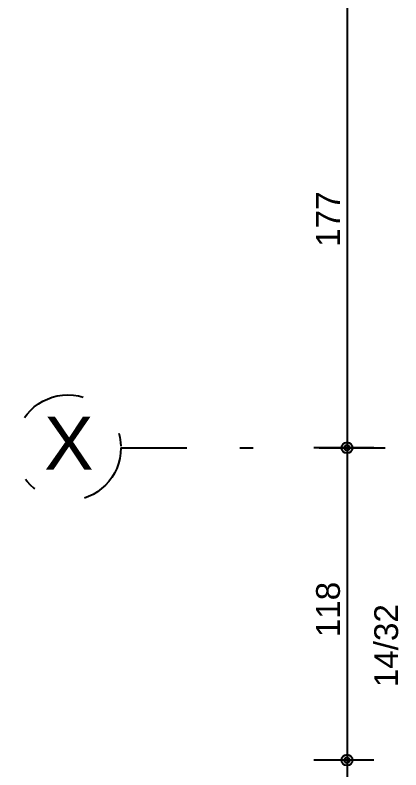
# Model space of a CAD drawing. Extents: x 0 to 119, y 0 to 84.
# Drawn here: x 17.12 to 20.04, y 45.13 to 50.83 of the extents above; entities that cross this region are included whole.
import ezdxf

# ---------------------------------------------------------------- set-up
doc = ezdxf.new("R2010")
doc.units = 0
doc.header["$MEASUREMENT"] = 0
doc.linetypes.add('ESTILO_TQS_0003', pattern=[1.5, 0.5, -0.4, 0.1, -0.5])
for name, color, linetype in [('20', 1, 'CONTINUOUS'), ('32', 250, 'CONTINUOUS'), ('37', 7, 'CONTINUOUS')]:
    doc.layers.add(name, color=color, linetype=linetype)
doc.styles.add('TQS_ARIAL', font='arial.ttf')

msp = doc.modelspace()

# ---------------------------------------------------------------- linework, layer by layer
at = {"layer": '20', "color": 1, "linetype": 'ESTILO_TQS_0003'}
msp.add_line((17.921118, 47.56084), (54.216686, 47.56084), dxfattribs=at)
msp.add_circle((17.521518, 47.56084), 0.4, dxfattribs=at)
at = {"layer": '32', "color": 250, "linetype": 'Continuous'}
for p, q in [((19.63214, 51.10084), (19.63214, 47.56084)), ((19.83559, 47.56084), (19.38214, 47.56084)), ((19.83559, 47.56084), (19.38214, 47.56084)), ((19.63214, 47.56084), (19.63214, 45.20084)), ((19.83559, 45.20084), (19.38214, 45.20084)), ((19.83559, 45.20084), (19.38214, 45.20084)), ((19.63214, 45.20084), (19.63214, 44.40084))]:
    msp.add_line(p, q, dxfattribs=at)
for centre, radius in [((19.63214, 47.56084), 0.041625), ((19.63214, 47.56084), 0.041625), ((19.63214, 47.56084), 0.02075), ((19.63214, 47.56084), 0.02075), ((19.63214, 45.20084), 0.041625), ((19.63214, 45.20084), 0.041625), ((19.63214, 45.20084), 0.02075), ((19.63214, 45.20084), 0.02075)]:
    msp.add_circle(centre, radius, dxfattribs=at)

# ---------------------------------------------------------------- texts
at = {"layer": '20', "color": 1, "linetype": 'ESTILO_TQS_0003', "style": 'TQS_ARIAL'}
msp.add_text('  X', height=0.4, dxfattribs=at).set_placement((17.031403, 47.39585))
at = {"layer": '32', "color": 250, "linetype": 'Continuous', "style": 'TQS_ARIAL'}
for s, p in [('177', (19.57814, 49.07884)), ('118', (19.57814, 46.12884))]:
    msp.add_text(s, height=0.18, rotation=90, dxfattribs=at).set_placement(p)
at = {"layer": '37', "color": 7, "linetype": 'Continuous', "style": 'TQS_ARIAL'}
msp.add_text('14/32', height=0.18, rotation=90, dxfattribs=at).set_placement((20.01809, 45.75084))

doc.saveas('drawing.dxf')
